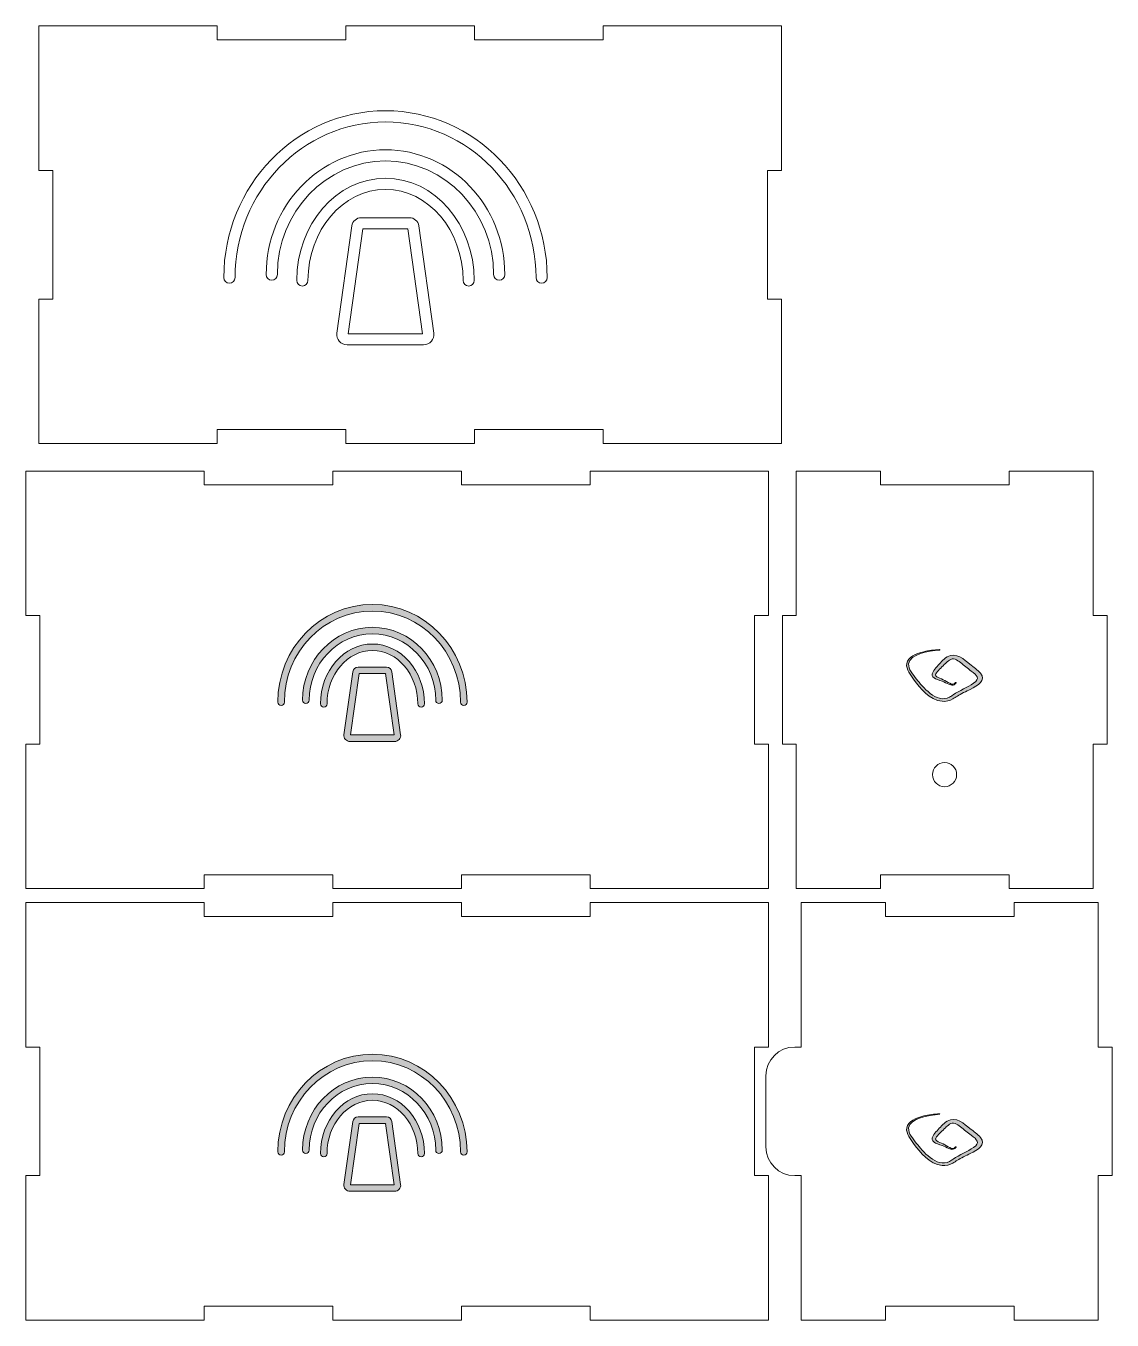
# Model space of a CAD drawing. Header units: millimetres. Extents: x 0 to 396, y 0 to 279.
# Drawn here: x 0 to 234.1, y 0 to 278.9 of the extents above; entities that cross this region are included whole.
import ezdxf

# ---------------------------------------------------------------- set-up
doc = ezdxf.new("R2010")
doc.units = ezdxf.units.MM
doc.header["$MEASUREMENT"] = 0
doc.layers.add('Layer 1', color=7, linetype='Continuous', lineweight=0)

# ---------------------------------------------------------------- blocks, each defined once
blk = doc.blocks.new('Block_2')
at = {"layer": 'Layer 1', "transparency": 33554687}
h = blk.add_hatch(color=7, dxfattribs=at)
h.dxf.hatch_style = 2
edge = h.paths.add_edge_path()
edge.add_spline(control_points=[(94.35, 132.48), (93.97, 132.48), (93.65, 132.8), (93.65, 133.19), (93.65, 144.02), (85.14, 152.83), (74.67, 152.83), (64.21, 152.83), (55.69, 144.02), (55.69, 133.19), (55.69, 132.8), (55.38, 132.48), (54.99, 132.48), (54.6, 132.48), (54.28, 132.8), (54.28, 133.19), (54.28, 144.79), (63.43, 154.24), (74.67, 154.24), (85.91, 154.24), (95.06, 144.79), (95.06, 133.19), (95.06, 132.8), (94.74, 132.48), (94.35, 132.48)], knot_values=[0, 0, 0, 0, 1, 1, 1, 2, 2, 2, 3, 3, 3, 4, 4, 4, 5, 5, 5, 6, 6, 6, 7, 7, 7, 8, 8, 8, 8], degree=3, periodic=0)
h = blk.add_hatch(color=7, dxfattribs=at)
h.dxf.hatch_style = 2
edge = h.paths.add_edge_path()
edge.add_spline(control_points=[(89.01, 132.88), (88.62, 132.88), (88.31, 133.2), (88.31, 133.59), (88.31, 141.48), (82.19, 147.91), (74.67, 147.91), (67.15, 147.91), (61.04, 141.48), (61.04, 133.59), (61.04, 133.2), (60.72, 132.88), (60.33, 132.88), (59.94, 132.88), (59.62, 133.2), (59.62, 133.59), (59.62, 142.26), (66.37, 149.32), (74.67, 149.32), (82.97, 149.32), (89.72, 142.26), (89.72, 133.59), (89.72, 133.2), (89.4, 132.88), (89.01, 132.88)], knot_values=[0, 0, 0, 0, 1, 1, 1, 2, 2, 2, 3, 3, 3, 4, 4, 4, 5, 5, 5, 6, 6, 6, 7, 7, 7, 8, 8, 8, 8], degree=3, periodic=0)
h = blk.add_hatch(color=7, dxfattribs=at)
h.dxf.hatch_style = 2
edge = h.paths.add_edge_path()
edge.add_spline(control_points=[(85.16, 132.14), (84.77, 132.14), (84.45, 132.45), (84.45, 132.84), (84.45, 139.17), (80.07, 144.31), (74.67, 144.31), (69.28, 144.31), (64.89, 139.17), (64.89, 132.84), (64.89, 132.45), (64.57, 132.14), (64.18, 132.14), (63.79, 132.14), (63.48, 132.45), (63.48, 132.84), (63.48, 139.94), (68.5, 145.72), (74.67, 145.72), (80.84, 145.72), (85.87, 139.94), (85.87, 132.84), (85.87, 132.45), (85.55, 132.14), (85.16, 132.14)], knot_values=[0, 0, 0, 0, 1, 1, 1, 2, 2, 2, 3, 3, 3, 4, 4, 4, 5, 5, 5, 6, 6, 6, 7, 7, 7, 8, 8, 8, 8], degree=3, periodic=0)
h = blk.add_hatch(color=7, dxfattribs=at)
h.dxf.hatch_style = 2
edge = h.paths.add_edge_path()
edge.add_spline(control_points=[(77.69, 139.34), (77.69, 139.34), (77.7, 139.34), (77.7, 139.34), (77.7, 139.34), (77.69, 139.34), (77.69, 139.34)], knot_values=[0, 0, 0, 0, 1, 1, 1, 2, 2, 2, 2], degree=3, periodic=0)
edge = h.paths.add_edge_path()
edge.add_spline(control_points=[(69.96, 126.12), (69.96, 126.12), (79.34, 126.12), (79.34, 126.12), (79.34, 126.12), (77.5, 139.34), (77.5, 139.34), (77.5, 139.34), (71.8, 139.34), (71.8, 139.34), (71.8, 139.34), (69.96, 126.12), (69.96, 126.12)], knot_values=[0, 0, 0, 0, 1, 1, 1, 2, 2, 2, 3, 3, 3, 4, 4, 4, 4], degree=3, periodic=0)
edge = h.paths.add_edge_path()
edge.add_spline(control_points=[(79.46, 124.71), (79.46, 124.71), (69.84, 124.71), (69.84, 124.71), (69.46, 124.71), (69.1, 124.87), (68.85, 125.16), (68.6, 125.44), (68.49, 125.81), (68.54, 126.18), (68.54, 126.18), (70.43, 139.74), (70.43, 139.74), (70.51, 140.31), (71.01, 140.75), (71.6, 140.75), (71.6, 140.75), (77.69, 140.75), (77.69, 140.75), (78.28, 140.75), (78.79, 140.31), (78.87, 139.74), (78.87, 139.74), (80.75, 126.18), (80.75, 126.18), (80.81, 125.81), (80.69, 125.44), (80.45, 125.16), (80.2, 124.87), (79.84, 124.71), (79.46, 124.71)], knot_values=[0, 0, 0, 0, 1, 1, 1, 2, 2, 2, 3, 3, 3, 4, 4, 4, 5, 5, 5, 6, 6, 6, 7, 7, 7, 8, 8, 8, 9, 9, 9, 10, 10, 10, 10], degree=3, periodic=0)
at = {"layer": 'Layer 1'}
for points, knots in [([(94.35, 132.48), (93.97, 132.48), (93.65, 132.8), (93.65, 133.19), (93.65, 144.02), (85.14, 152.83), (74.67, 152.83), (64.21, 152.83), (55.69, 144.02), (55.69, 133.19), (55.69, 132.8), (55.38, 132.48), (54.99, 132.48), (54.6, 132.48), (54.28, 132.8), (54.28, 133.19), (54.28, 144.79), (63.43, 154.24), (74.67, 154.24), (85.91, 154.24), (95.06, 144.79), (95.06, 133.19), (95.06, 132.8), (94.74, 132.48), (94.35, 132.48)], [0, 0, 0, 0, 1, 1, 1, 2, 2, 2, 3, 3, 3, 4, 4, 4, 5, 5, 5, 6, 6, 6, 7, 7, 7, 8, 8, 8, 8]), ([(89.01, 132.88), (88.62, 132.88), (88.31, 133.2), (88.31, 133.59), (88.31, 141.48), (82.19, 147.91), (74.67, 147.91), (67.15, 147.91), (61.04, 141.48), (61.04, 133.59), (61.04, 133.2), (60.72, 132.88), (60.33, 132.88), (59.94, 132.88), (59.62, 133.2), (59.62, 133.59), (59.62, 142.26), (66.37, 149.32), (74.67, 149.32), (82.97, 149.32), (89.72, 142.26), (89.72, 133.59), (89.72, 133.2), (89.4, 132.88), (89.01, 132.88)], [0, 0, 0, 0, 1, 1, 1, 2, 2, 2, 3, 3, 3, 4, 4, 4, 5, 5, 5, 6, 6, 6, 7, 7, 7, 8, 8, 8, 8]), ([(85.16, 132.14), (84.77, 132.14), (84.45, 132.45), (84.45, 132.84), (84.45, 139.17), (80.07, 144.31), (74.67, 144.31), (69.28, 144.31), (64.89, 139.17), (64.89, 132.84), (64.89, 132.45), (64.57, 132.14), (64.18, 132.14), (63.79, 132.14), (63.48, 132.45), (63.48, 132.84), (63.48, 139.94), (68.5, 145.72), (74.67, 145.72), (80.84, 145.72), (85.87, 139.94), (85.87, 132.84), (85.87, 132.45), (85.55, 132.14), (85.16, 132.14)], [0, 0, 0, 0, 1, 1, 1, 2, 2, 2, 3, 3, 3, 4, 4, 4, 5, 5, 5, 6, 6, 6, 7, 7, 7, 8, 8, 8, 8]), ([(79.46, 124.71), (79.46, 124.71), (69.84, 124.71), (69.84, 124.71), (69.46, 124.71), (69.1, 124.87), (68.85, 125.16), (68.6, 125.44), (68.49, 125.81), (68.54, 126.18), (68.54, 126.18), (70.43, 139.74), (70.43, 139.74), (70.51, 140.31), (71.01, 140.75), (71.6, 140.75), (71.6, 140.75), (77.69, 140.75), (77.69, 140.75), (78.28, 140.75), (78.79, 140.31), (78.87, 139.74), (78.87, 139.74), (80.75, 126.18), (80.75, 126.18), (80.81, 125.81), (80.69, 125.44), (80.45, 125.16), (80.2, 124.87), (79.84, 124.71), (79.46, 124.71)], [0, 0, 0, 0, 1, 1, 1, 2, 2, 2, 3, 3, 3, 4, 4, 4, 5, 5, 5, 6, 6, 6, 7, 7, 7, 8, 8, 8, 9, 9, 9, 10, 10, 10, 10]), ([(69.96, 126.12), (69.96, 126.12), (79.34, 126.12), (79.34, 126.12), (79.34, 126.12), (77.5, 139.34), (77.5, 139.34), (77.5, 139.34), (71.8, 139.34), (71.8, 139.34), (71.8, 139.34), (69.96, 126.12), (69.96, 126.12)], [0, 0, 0, 0, 1, 1, 1, 2, 2, 2, 3, 3, 3, 4, 4, 4, 4]), ([(77.69, 139.34), (77.69, 139.34), (77.7, 139.34), (77.7, 139.34), (77.7, 139.34), (77.69, 139.34), (77.69, 139.34)], [0, 0, 0, 0, 1, 1, 1, 2, 2, 2, 2])]:
    blk.add_open_spline(points, degree=3, knots=knots, dxfattribs=at)
blk = doc.blocks.new('Block_3')
at = {"layer": 'Layer 1', "transparency": 33554687}
h = blk.add_hatch(color=7, dxfattribs=at)
h.dxf.hatch_style = 2
edge = h.paths.add_edge_path()
edge.add_spline(control_points=[(94.35, 35.54), (93.97, 35.54), (93.65, 35.86), (93.65, 36.25), (93.65, 47.08), (85.14, 55.89), (74.67, 55.89), (64.21, 55.89), (55.69, 47.08), (55.69, 36.25), (55.69, 35.86), (55.38, 35.54), (54.99, 35.54), (54.6, 35.54), (54.28, 35.86), (54.28, 36.25), (54.28, 47.86), (63.43, 57.3), (74.67, 57.3), (85.91, 57.3), (95.06, 47.86), (95.06, 36.25), (95.06, 35.86), (94.74, 35.54), (94.35, 35.54)], knot_values=[0, 0, 0, 0, 1, 1, 1, 2, 2, 2, 3, 3, 3, 4, 4, 4, 5, 5, 5, 6, 6, 6, 7, 7, 7, 8, 8, 8, 8], degree=3, periodic=0)
h = blk.add_hatch(color=7, dxfattribs=at)
h.dxf.hatch_style = 2
edge = h.paths.add_edge_path()
edge.add_spline(control_points=[(89.01, 35.94), (88.62, 35.94), (88.31, 36.26), (88.31, 36.65), (88.31, 44.55), (82.19, 50.97), (74.67, 50.97), (67.15, 50.97), (61.04, 44.55), (61.04, 36.65), (61.04, 36.26), (60.72, 35.94), (60.33, 35.94), (59.94, 35.94), (59.62, 36.26), (59.62, 36.65), (59.62, 45.33), (66.37, 52.38), (74.67, 52.38), (82.97, 52.38), (89.72, 45.33), (89.72, 36.65), (89.72, 36.26), (89.4, 35.94), (89.01, 35.94)], knot_values=[0, 0, 0, 0, 1, 1, 1, 2, 2, 2, 3, 3, 3, 4, 4, 4, 5, 5, 5, 6, 6, 6, 7, 7, 7, 8, 8, 8, 8], degree=3, periodic=0)
h = blk.add_hatch(color=7, dxfattribs=at)
h.dxf.hatch_style = 2
edge = h.paths.add_edge_path()
edge.add_spline(control_points=[(85.16, 35.2), (84.77, 35.2), (84.45, 35.52), (84.45, 35.91), (84.45, 42.23), (80.07, 47.38), (74.67, 47.38), (69.28, 47.38), (64.89, 42.23), (64.89, 35.91), (64.89, 35.52), (64.57, 35.2), (64.18, 35.2), (63.79, 35.2), (63.48, 35.52), (63.48, 35.91), (63.48, 43.01), (68.5, 48.79), (74.67, 48.79), (80.84, 48.79), (85.87, 43.01), (85.87, 35.91), (85.87, 35.52), (85.55, 35.2), (85.16, 35.2)], knot_values=[0, 0, 0, 0, 1, 1, 1, 2, 2, 2, 3, 3, 3, 4, 4, 4, 5, 5, 5, 6, 6, 6, 7, 7, 7, 8, 8, 8, 8], degree=3, periodic=0)
h = blk.add_hatch(color=7, dxfattribs=at)
h.dxf.hatch_style = 2
edge = h.paths.add_edge_path()
edge.add_spline(control_points=[(77.69, 42.4), (77.69, 42.4), (77.7, 42.4), (77.7, 42.4), (77.7, 42.4), (77.69, 42.4), (77.69, 42.4)], knot_values=[0, 0, 0, 0, 1, 1, 1, 2, 2, 2, 2], degree=3, periodic=0)
edge = h.paths.add_edge_path()
edge.add_spline(control_points=[(69.96, 29.18), (69.96, 29.18), (79.34, 29.18), (79.34, 29.18), (79.34, 29.18), (77.5, 42.4), (77.5, 42.4), (77.5, 42.4), (71.8, 42.4), (71.8, 42.4), (71.8, 42.4), (69.96, 29.18), (69.96, 29.18)], knot_values=[0, 0, 0, 0, 1, 1, 1, 2, 2, 2, 3, 3, 3, 4, 4, 4, 4], degree=3, periodic=0)
edge = h.paths.add_edge_path()
edge.add_spline(control_points=[(79.46, 27.77), (79.46, 27.77), (69.84, 27.77), (69.84, 27.77), (69.46, 27.77), (69.1, 27.94), (68.85, 28.22), (68.6, 28.5), (68.49, 28.88), (68.54, 29.25), (68.54, 29.25), (70.43, 42.8), (70.43, 42.8), (70.51, 43.38), (71.01, 43.81), (71.6, 43.81), (71.6, 43.81), (77.69, 43.81), (77.69, 43.81), (78.28, 43.81), (78.79, 43.38), (78.87, 42.8), (78.87, 42.8), (80.75, 29.25), (80.75, 29.25), (80.81, 28.88), (80.69, 28.5), (80.45, 28.22), (80.2, 27.94), (79.84, 27.77), (79.46, 27.77)], knot_values=[0, 0, 0, 0, 1, 1, 1, 2, 2, 2, 3, 3, 3, 4, 4, 4, 5, 5, 5, 6, 6, 6, 7, 7, 7, 8, 8, 8, 9, 9, 9, 10, 10, 10, 10], degree=3, periodic=0)
at = {"layer": 'Layer 1'}
for points, knots in [([(94.35, 35.54), (93.97, 35.54), (93.65, 35.86), (93.65, 36.25), (93.65, 47.08), (85.14, 55.89), (74.67, 55.89), (64.21, 55.89), (55.69, 47.08), (55.69, 36.25), (55.69, 35.86), (55.38, 35.54), (54.99, 35.54), (54.6, 35.54), (54.28, 35.86), (54.28, 36.25), (54.28, 47.86), (63.43, 57.3), (74.67, 57.3), (85.91, 57.3), (95.06, 47.86), (95.06, 36.25), (95.06, 35.86), (94.74, 35.54), (94.35, 35.54)], [0, 0, 0, 0, 1, 1, 1, 2, 2, 2, 3, 3, 3, 4, 4, 4, 5, 5, 5, 6, 6, 6, 7, 7, 7, 8, 8, 8, 8]), ([(89.01, 35.94), (88.62, 35.94), (88.31, 36.26), (88.31, 36.65), (88.31, 44.55), (82.19, 50.97), (74.67, 50.97), (67.15, 50.97), (61.04, 44.55), (61.04, 36.65), (61.04, 36.26), (60.72, 35.94), (60.33, 35.94), (59.94, 35.94), (59.62, 36.26), (59.62, 36.65), (59.62, 45.33), (66.37, 52.38), (74.67, 52.38), (82.97, 52.38), (89.72, 45.33), (89.72, 36.65), (89.72, 36.26), (89.4, 35.94), (89.01, 35.94)], [0, 0, 0, 0, 1, 1, 1, 2, 2, 2, 3, 3, 3, 4, 4, 4, 5, 5, 5, 6, 6, 6, 7, 7, 7, 8, 8, 8, 8]), ([(85.16, 35.2), (84.77, 35.2), (84.45, 35.52), (84.45, 35.91), (84.45, 42.23), (80.07, 47.38), (74.67, 47.38), (69.28, 47.38), (64.89, 42.23), (64.89, 35.91), (64.89, 35.52), (64.57, 35.2), (64.18, 35.2), (63.79, 35.2), (63.48, 35.52), (63.48, 35.91), (63.48, 43.01), (68.5, 48.79), (74.67, 48.79), (80.84, 48.79), (85.87, 43.01), (85.87, 35.91), (85.87, 35.52), (85.55, 35.2), (85.16, 35.2)], [0, 0, 0, 0, 1, 1, 1, 2, 2, 2, 3, 3, 3, 4, 4, 4, 5, 5, 5, 6, 6, 6, 7, 7, 7, 8, 8, 8, 8]), ([(79.46, 27.77), (79.46, 27.77), (69.84, 27.77), (69.84, 27.77), (69.46, 27.77), (69.1, 27.94), (68.85, 28.22), (68.6, 28.5), (68.49, 28.88), (68.54, 29.25), (68.54, 29.25), (70.43, 42.8), (70.43, 42.8), (70.51, 43.38), (71.01, 43.81), (71.6, 43.81), (71.6, 43.81), (77.69, 43.81), (77.69, 43.81), (78.28, 43.81), (78.79, 43.38), (78.87, 42.8), (78.87, 42.8), (80.75, 29.25), (80.75, 29.25), (80.81, 28.88), (80.69, 28.5), (80.45, 28.22), (80.2, 27.94), (79.84, 27.77), (79.46, 27.77)], [0, 0, 0, 0, 1, 1, 1, 2, 2, 2, 3, 3, 3, 4, 4, 4, 5, 5, 5, 6, 6, 6, 7, 7, 7, 8, 8, 8, 9, 9, 9, 10, 10, 10, 10]), ([(69.96, 29.18), (69.96, 29.18), (79.34, 29.18), (79.34, 29.18), (79.34, 29.18), (77.5, 42.4), (77.5, 42.4), (77.5, 42.4), (71.8, 42.4), (71.8, 42.4), (71.8, 42.4), (69.96, 29.18), (69.96, 29.18)], [0, 0, 0, 0, 1, 1, 1, 2, 2, 2, 3, 3, 3, 4, 4, 4, 4]), ([(77.69, 42.4), (77.69, 42.4), (77.7, 42.4), (77.7, 42.4), (77.7, 42.4), (77.69, 42.4), (77.69, 42.4)], [0, 0, 0, 0, 1, 1, 1, 2, 2, 2, 2])]:
    blk.add_open_spline(points, degree=3, knots=knots, dxfattribs=at)
blk = doc.blocks.new('Block_4')
at = {"layer": 'Layer 1', "color": 1, "lineweight": 9}
for points, knots in [([(111.13, 223.47), (110.46, 223.47), (109.92, 224.01), (109.92, 224.68), (109.92, 243.18), (95.37, 258.24), (77.49, 258.24), (59.61, 258.24), (45.07, 243.18), (45.07, 224.68), (45.07, 224.01), (44.53, 223.47), (43.86, 223.47), (43.19, 223.47), (42.65, 224.01), (42.65, 224.68), (42.65, 244.51), (58.28, 260.65), (77.49, 260.65), (96.7, 260.65), (112.33, 244.51), (112.33, 224.68), (112.33, 224.01), (111.79, 223.47), (111.13, 223.47)], [0, 0, 0, 0, 1, 1, 1, 2, 2, 2, 3, 3, 3, 4, 4, 4, 5, 5, 5, 6, 6, 6, 7, 7, 7, 8, 8, 8, 8]), ([(102, 224.15), (101.33, 224.15), (100.79, 224.69), (100.79, 225.36), (100.79, 238.85), (90.34, 249.83), (77.49, 249.83), (64.65, 249.83), (54.19, 238.85), (54.19, 225.36), (54.19, 224.69), (53.65, 224.15), (52.99, 224.15), (52.32, 224.15), (51.78, 224.69), (51.78, 225.36), (51.78, 240.18), (63.32, 252.24), (77.49, 252.24), (91.67, 252.24), (103.2, 240.18), (103.2, 225.36), (103.2, 224.69), (102.66, 224.15), (102, 224.15)], [0, 0, 0, 0, 1, 1, 1, 2, 2, 2, 3, 3, 3, 4, 4, 4, 5, 5, 5, 6, 6, 6, 7, 7, 7, 8, 8, 8, 8]), ([(95.42, 222.88), (94.75, 222.88), (94.21, 223.42), (94.21, 224.09), (94.21, 234.9), (86.71, 243.69), (77.49, 243.69), (68.28, 243.69), (60.78, 234.9), (60.78, 224.09), (60.78, 223.42), (60.24, 222.88), (59.57, 222.88), (58.91, 222.88), (58.37, 223.42), (58.37, 224.09), (58.37, 236.23), (66.95, 246.1), (77.49, 246.1), (88.04, 246.1), (96.62, 236.23), (96.62, 224.09), (96.62, 223.42), (96.08, 222.88), (95.42, 222.88)], [0, 0, 0, 0, 1, 1, 1, 2, 2, 2, 3, 3, 3, 4, 4, 4, 5, 5, 5, 6, 6, 6, 7, 7, 7, 8, 8, 8, 8]), ([(85.67, 210.19), (85.67, 210.19), (69.23, 210.19), (69.23, 210.19), (68.58, 210.19), (67.97, 210.47), (67.54, 210.96), (67.12, 211.44), (66.93, 212.08), (67.02, 212.71), (67.02, 212.71), (70.24, 235.87), (70.24, 235.87), (70.38, 236.86), (71.24, 237.6), (72.25, 237.6), (72.25, 237.6), (82.66, 237.6), (82.66, 237.6), (83.66, 237.6), (84.53, 236.86), (84.66, 235.87), (84.66, 235.87), (87.89, 212.71), (87.89, 212.71), (87.98, 212.08), (87.79, 211.44), (87.37, 210.96), (86.94, 210.47), (86.32, 210.19), (85.67, 210.19)], [0, 0, 0, 0, 1, 1, 1, 2, 2, 2, 3, 3, 3, 4, 4, 4, 5, 5, 5, 6, 6, 6, 7, 7, 7, 8, 8, 8, 9, 9, 9, 10, 10, 10, 10]), ([(69.44, 212.6), (69.44, 212.6), (85.47, 212.6), (85.47, 212.6), (85.47, 212.6), (82.32, 235.19), (82.32, 235.19), (82.32, 235.19), (72.58, 235.19), (72.58, 235.19), (72.58, 235.19), (69.44, 212.6), (69.44, 212.6)], [0, 0, 0, 0, 1, 1, 1, 2, 2, 2, 3, 3, 3, 4, 4, 4, 4]), ([(82.66, 235.19), (82.66, 235.19), (82.67, 235.19), (82.67, 235.19), (82.67, 235.19), (82.66, 235.19), (82.66, 235.19)], [0, 0, 0, 0, 1, 1, 1, 2, 2, 2, 2])]:
    blk.add_open_spline(points, degree=3, knots=knots, dxfattribs=at)

msp = doc.modelspace()

# ---------------------------------------------------------------- hatches: boundary and pattern name
at = {"layer": 'Layer 1', "transparency": 33554687}
h = msp.add_hatch(color=7, dxfattribs=at)
h.dxf.hatch_style = 2
edge = h.paths.add_edge_path()
edge.add_spline(control_points=[(196.91, 144.43), (194.46, 144.23), (190.53, 143.57), (190.22, 141.48), (190.08, 140.25), (191.17, 139.17), (191.93, 138.12), (193.13, 136.64), (196.17, 132.76), (199.04, 134.27), (199.31, 134.41), (199.56, 134.59), (199.8, 134.76), (201.13, 135.69), (202.9, 136.39), (204.21, 137.27), (205.69, 138.25), (204.93, 139.02), (203.72, 139.89), (202.92, 140.48), (202.16, 141.12), (201.38, 141.72), (201, 142), (200.59, 142.29), (200.21, 142.43), (199.37, 142.79), (198.61, 141.93), (198.13, 141.51), (197.48, 140.87), (196.72, 140.21), (196.21, 139.52), (196, 139.2), (195.92, 138.95), (196.29, 138.68), (196.66, 138.41), (197.24, 138.25), (197.68, 138.02), (198.17, 137.78), (198.62, 137.5), (199.06, 137.25), (199.62, 136.93), (199.93, 136.98), (200.34, 137.39), (200.36, 137.41), (200.4, 137.41), (200.43, 137.4), (200.45, 137.39), (200.46, 137.36), (200.44, 137.35), (200.29, 137.15), (200.12, 136.95), (199.79, 136.88), (199.46, 136.81), (199.15, 136.94), (198.87, 137.05), (198.36, 137.27), (197.91, 137.51), (197.41, 137.7), (196.1, 138.16), (194.77, 138.5), (195.47, 139.75), (195.95, 140.56), (196.66, 141.21), (197.31, 141.93), (197.66, 142.3), (198.02, 142.66), (198.52, 142.96), (200.44, 144.11), (202.24, 142.27), (203.42, 141.38), (204.2, 140.72), (205.12, 140.16), (205.73, 139.41), (206.96, 137.85), (205.16, 136.76), (203.49, 135.95), (202.66, 135.55), (201.46, 134.97), (200.71, 134.51), (200.38, 134.31), (200.06, 134.07), (199.72, 133.88), (199.08, 133.52), (198.24, 133.29), (197.41, 133.37), (194.69, 133.63), (192.63, 136.35), (191.42, 137.93), (190.66, 139.05), (189.6, 140.2), (189.81, 141.51), (190.02, 142.86), (191.8, 143.68), (193.47, 144.06), (194.58, 144.31), (195.74, 144.46), (196.9, 144.51), (196.98, 144.51), (196.98, 144.43), (196.91, 144.43)], knot_values=[0, 0, 0, 0, 1, 1, 1, 2, 2, 2, 3, 3, 3, 4, 4, 4, 5, 5, 5, 6, 6, 6, 7, 7, 7, 8, 8, 8, 9, 9, 9, 10, 10, 10, 11, 11, 11, 12, 12, 12, 13, 13, 13, 14, 14, 14, 15, 15, 15, 16, 16, 16, 17, 17, 17, 18, 18, 18, 19, 19, 19, 20, 20, 20, 21, 21, 21, 22, 22, 22, 23, 23, 23, 24, 24, 24, 25, 25, 25, 26, 26, 26, 27, 27, 27, 28, 28, 28, 29, 29, 29, 30, 30, 30, 31, 31, 31, 32, 32, 32, 33, 33, 33, 33], degree=3, periodic=0)
edge.add_line((196.91, 144.43), (196.91, 144.43))
h = msp.add_hatch(color=7, dxfattribs=at)
h.dxf.hatch_style = 2
edge = h.paths.add_edge_path()
edge.add_spline(control_points=[(196.91, 44.37), (194.46, 44.18), (190.53, 43.51), (190.22, 41.42), (190.08, 40.19), (191.17, 39.11), (191.93, 38.06), (193.13, 36.58), (196.17, 32.7), (199.04, 34.21), (199.31, 34.35), (199.56, 34.54), (199.8, 34.7), (201.13, 35.63), (202.9, 36.33), (204.21, 37.21), (205.69, 38.19), (204.93, 38.96), (203.72, 39.83), (202.92, 40.42), (202.16, 41.06), (201.38, 41.66), (201, 41.94), (200.59, 42.23), (200.21, 42.38), (199.37, 42.74), (198.61, 41.87), (198.13, 41.46), (197.48, 40.81), (196.72, 40.15), (196.21, 39.47), (196, 39.14), (195.92, 38.89), (196.29, 38.62), (196.66, 38.35), (197.24, 38.19), (197.68, 37.96), (198.17, 37.73), (198.62, 37.44), (199.06, 37.19), (199.62, 36.87), (199.93, 36.92), (200.34, 37.33), (200.36, 37.35), (200.4, 37.35), (200.43, 37.34), (200.45, 37.33), (200.46, 37.31), (200.44, 37.29), (200.29, 37.1), (200.12, 36.89), (199.79, 36.82), (199.46, 36.75), (199.15, 36.88), (198.87, 36.99), (198.36, 37.22), (197.91, 37.46), (197.41, 37.64), (196.1, 38.1), (194.77, 38.44), (195.47, 39.69), (195.95, 40.51), (196.66, 41.15), (197.31, 41.87), (197.66, 42.24), (198.02, 42.6), (198.52, 42.9), (200.44, 44.05), (202.24, 42.21), (203.42, 41.32), (204.2, 40.66), (205.12, 40.11), (205.73, 39.35), (206.96, 37.79), (205.16, 36.7), (203.49, 35.89), (202.66, 35.49), (201.46, 34.91), (200.71, 34.45), (200.38, 34.26), (200.06, 34.01), (199.72, 33.82), (199.08, 33.46), (198.24, 33.23), (197.41, 33.31), (194.69, 33.57), (192.63, 36.29), (191.42, 37.87), (190.66, 38.99), (189.6, 40.14), (189.81, 41.45), (190.02, 42.8), (191.8, 43.62), (193.47, 44), (194.58, 44.26), (195.74, 44.4), (196.9, 44.45), (196.98, 44.45), (196.98, 44.37), (196.91, 44.37)], knot_values=[0, 0, 0, 0, 1, 1, 1, 2, 2, 2, 3, 3, 3, 4, 4, 4, 5, 5, 5, 6, 6, 6, 7, 7, 7, 8, 8, 8, 9, 9, 9, 10, 10, 10, 11, 11, 11, 12, 12, 12, 13, 13, 13, 14, 14, 14, 15, 15, 15, 16, 16, 16, 17, 17, 17, 18, 18, 18, 19, 19, 19, 20, 20, 20, 21, 21, 21, 22, 22, 22, 23, 23, 23, 24, 24, 24, 25, 25, 25, 26, 26, 26, 27, 27, 27, 28, 28, 28, 29, 29, 29, 30, 30, 30, 31, 31, 31, 32, 32, 32, 33, 33, 33, 33], degree=3, periodic=0)
edge.add_line((196.91, 44.37), (196.91, 44.37))

# ---------------------------------------------------------------- linework, layer by layer
at = {"layer": 'Layer 1', "color": 1, "lineweight": 9}
msp.add_circle((197.96, 117.57), 2.6, dxfattribs=at)
for points, knots in [([(2.82, 278.95), (2.82, 278.95), (2.82, 247.81), (2.82, 247.81), (2.82, 247.81), (5.82, 247.81), (5.82, 247.81), (5.82, 247.81), (5.82, 220.08), (5.82, 220.08), (5.82, 220.08), (2.82, 220.08), (2.82, 220.08), (2.82, 220.08), (2.82, 192.36), (2.82, 192.36), (2.82, 192.36), (2.82, 188.95), (2.82, 188.95), (2.82, 188.95), (41.24, 188.95), (41.24, 188.95), (41.24, 188.95), (41.24, 191.95), (41.24, 191.95), (41.24, 191.95), (68.96, 191.95), (68.96, 191.95), (68.96, 191.95), (68.96, 188.95), (68.96, 188.95), (68.96, 188.95), (96.68, 188.95), (96.68, 188.95), (96.68, 188.95), (96.68, 191.95), (96.68, 191.95), (96.68, 191.95), (124.41, 191.95), (124.41, 191.95), (124.41, 191.95), (124.41, 188.95), (124.41, 188.95), (124.41, 188.95), (152.13, 188.95), (152.13, 188.95), (152.13, 188.95), (162.82, 188.95), (162.82, 188.95), (162.82, 188.95), (162.82, 220.08), (162.82, 220.08), (162.82, 220.08), (159.82, 220.08), (159.82, 220.08), (159.82, 220.08), (159.82, 247.81), (159.82, 247.81), (159.82, 247.81), (162.82, 247.81), (162.82, 247.81), (162.82, 247.81), (162.82, 275.53), (162.82, 275.53), (162.82, 275.53), (162.82, 278.95), (162.82, 278.95), (162.82, 278.95), (124.41, 278.95), (124.41, 278.95), (124.41, 278.95), (124.41, 275.95), (124.41, 275.95), (124.41, 275.95), (96.68, 275.95), (96.68, 275.95), (96.68, 275.95), (96.68, 278.95), (96.68, 278.95), (96.68, 278.95), (68.96, 278.95), (68.96, 278.95), (68.96, 278.95), (68.96, 275.95), (68.96, 275.95), (68.96, 275.95), (41.24, 275.95), (41.24, 275.95), (41.24, 275.95), (41.24, 278.95), (41.24, 278.95), (41.24, 278.95), (13.51, 278.95), (13.51, 278.95), (13.51, 278.95), (2.82, 278.95), (2.82, 278.95)], [0, 0, 0, 0, 1, 1, 1, 2, 2, 2, 3, 3, 3, 4, 4, 4, 5, 5, 5, 6, 6, 6, 7, 7, 7, 8, 8, 8, 9, 9, 9, 10, 10, 10, 11, 11, 11, 12, 12, 12, 13, 13, 13, 14, 14, 14, 15, 15, 15, 16, 16, 16, 17, 17, 17, 18, 18, 18, 19, 19, 19, 20, 20, 20, 21, 21, 21, 22, 22, 22, 23, 23, 23, 24, 24, 24, 25, 25, 25, 26, 26, 26, 27, 27, 27, 28, 28, 28, 29, 29, 29, 30, 30, 30, 31, 31, 31, 32, 32, 32, 32]), ([(0, 183), (0, 183), (0, 151.86), (0, 151.86), (0, 151.86), (3, 151.86), (3, 151.86), (3, 151.86), (3, 124.14), (3, 124.14), (3, 124.14), (0, 124.14), (0, 124.14), (0, 124.14), (0, 96.41), (0, 96.41), (0, 96.41), (0, 93), (0, 93), (0, 93), (38.41, 93), (38.41, 93), (38.41, 93), (38.41, 96), (38.41, 96), (38.41, 96), (66.14, 96), (66.14, 96), (66.14, 96), (66.14, 93), (66.14, 93), (66.14, 93), (93.86, 93), (93.86, 93), (93.86, 93), (93.86, 96), (93.86, 96), (93.86, 96), (121.59, 96), (121.59, 96), (121.59, 96), (121.59, 93), (121.59, 93), (121.59, 93), (149.31, 93), (149.31, 93), (149.31, 93), (160, 93), (160, 93), (160, 93), (160, 124.14), (160, 124.14), (160, 124.14), (157, 124.14), (157, 124.14), (157, 124.14), (157, 151.86), (157, 151.86), (157, 151.86), (160, 151.86), (160, 151.86), (160, 151.86), (160, 179.59), (160, 179.59), (160, 179.59), (160, 183), (160, 183), (160, 183), (121.59, 183), (121.59, 183), (121.59, 183), (121.59, 180), (121.59, 180), (121.59, 180), (93.86, 180), (93.86, 180), (93.86, 180), (93.86, 183), (93.86, 183), (93.86, 183), (66.14, 183), (66.14, 183), (66.14, 183), (66.14, 180), (66.14, 180), (66.14, 180), (38.41, 180), (38.41, 180), (38.41, 180), (38.41, 183), (38.41, 183), (38.41, 183), (10.69, 183), (10.69, 183), (10.69, 183), (0, 183), (0, 183)], [0, 0, 0, 0, 1, 1, 1, 2, 2, 2, 3, 3, 3, 4, 4, 4, 5, 5, 5, 6, 6, 6, 7, 7, 7, 8, 8, 8, 9, 9, 9, 10, 10, 10, 11, 11, 11, 12, 12, 12, 13, 13, 13, 14, 14, 14, 15, 15, 15, 16, 16, 16, 17, 17, 17, 18, 18, 18, 19, 19, 19, 20, 20, 20, 21, 21, 21, 22, 22, 22, 23, 23, 23, 24, 24, 24, 25, 25, 25, 26, 26, 26, 27, 27, 27, 28, 28, 28, 29, 29, 29, 30, 30, 30, 31, 31, 31, 32, 32, 32, 32]), ([(166, 183), (166, 183), (166, 151.86), (166, 151.86), (166, 151.86), (163, 151.86), (163, 151.86), (163, 151.86), (163, 124.14), (163, 124.14), (163, 124.14), (166, 124.14), (166, 124.14), (166, 124.14), (166, 96.41), (166, 96.41), (166, 96.41), (166, 93), (166, 93), (166, 93), (184.14, 93), (184.14, 93), (184.14, 93), (184.14, 96), (184.14, 96), (184.14, 96), (211.86, 96), (211.86, 96), (211.86, 96), (211.86, 93), (211.86, 93), (211.86, 93), (230, 93), (230, 93), (230, 93), (230, 124.14), (230, 124.14), (230, 124.14), (233, 124.14), (233, 124.14), (233, 124.14), (233, 151.86), (233, 151.86), (233, 151.86), (230, 151.86), (230, 151.86), (230, 151.86), (230, 179.59), (230, 179.59), (230, 179.59), (230, 183), (230, 183), (230, 183), (211.86, 183), (211.86, 183), (211.86, 183), (211.86, 180), (211.86, 180), (211.86, 180), (184.14, 180), (184.14, 180), (184.14, 180), (184.14, 183), (184.14, 183), (184.14, 183), (166, 183), (166, 183)], [0, 0, 0, 0, 1, 1, 1, 2, 2, 2, 3, 3, 3, 4, 4, 4, 5, 5, 5, 6, 6, 6, 7, 7, 7, 8, 8, 8, 9, 9, 9, 10, 10, 10, 11, 11, 11, 12, 12, 12, 13, 13, 13, 14, 14, 14, 15, 15, 15, 16, 16, 16, 17, 17, 17, 18, 18, 18, 19, 19, 19, 20, 20, 20, 21, 21, 21, 22, 22, 22, 22]), ([(0, 90), (0, 90), (0, 58.86), (0, 58.86), (0, 58.86), (3, 58.86), (3, 58.86), (3, 58.86), (3, 31.14), (3, 31.14), (3, 31.14), (0, 31.14), (0, 31.14), (0, 31.14), (0, 3.41), (0, 3.41), (0, 3.41), (0, 0), (0, 0), (0, 0), (38.41, 0), (38.41, 0), (38.41, 0), (38.41, 3), (38.41, 3), (38.41, 3), (66.14, 3), (66.14, 3), (66.14, 3), (66.14, 0), (66.14, 0), (66.14, 0), (93.86, 0), (93.86, 0), (93.86, 0), (93.86, 3), (93.86, 3), (93.86, 3), (121.59, 3), (121.59, 3), (121.59, 3), (121.59, 0), (121.59, 0), (121.59, 0), (149.31, 0), (149.31, 0), (149.31, 0), (160, 0), (160, 0), (160, 0), (160, 31.14), (160, 31.14), (160, 31.14), (157, 31.14), (157, 31.14), (157, 31.14), (157, 58.86), (157, 58.86), (157, 58.86), (160, 58.86), (160, 58.86), (160, 58.86), (160, 86.59), (160, 86.59), (160, 86.59), (160, 90), (160, 90), (160, 90), (121.59, 90), (121.59, 90), (121.59, 90), (121.59, 87), (121.59, 87), (121.59, 87), (93.86, 87), (93.86, 87), (93.86, 87), (93.86, 90), (93.86, 90), (93.86, 90), (66.14, 90), (66.14, 90), (66.14, 90), (66.14, 87), (66.14, 87), (66.14, 87), (38.41, 87), (38.41, 87), (38.41, 87), (38.41, 90), (38.41, 90), (38.41, 90), (10.69, 90), (10.69, 90), (10.69, 90), (0, 90), (0, 90)], [0, 0, 0, 0, 1, 1, 1, 2, 2, 2, 3, 3, 3, 4, 4, 4, 5, 5, 5, 6, 6, 6, 7, 7, 7, 8, 8, 8, 9, 9, 9, 10, 10, 10, 11, 11, 11, 12, 12, 12, 13, 13, 13, 14, 14, 14, 15, 15, 15, 16, 16, 16, 17, 17, 17, 18, 18, 18, 19, 19, 19, 20, 20, 20, 21, 21, 21, 22, 22, 22, 23, 23, 23, 24, 24, 24, 25, 25, 25, 26, 26, 26, 27, 27, 27, 28, 28, 28, 29, 29, 29, 30, 30, 30, 31, 31, 31, 32, 32, 32, 32]), ([(167.06, 90), (167.06, 90), (167.06, 58.86), (167.06, 58.86), (167.06, 58.86), (165.66, 58.86), (165.66, 58.86), (162.24, 58.86), (159.47, 56.09), (159.47, 52.68), (159.47, 52.68), (159.47, 37.32), (159.47, 37.32), (159.47, 33.91), (162.24, 31.14), (165.66, 31.14), (165.66, 31.14), (167.06, 31.14), (167.06, 31.14), (167.06, 31.14), (167.06, 3.41), (167.06, 3.41), (167.06, 3.41), (167.06, 0), (167.06, 0), (167.06, 0), (185.2, 0), (185.2, 0), (185.2, 0), (185.2, 3), (185.2, 3), (185.2, 3), (212.92, 3), (212.92, 3), (212.92, 3), (212.92, 0), (212.92, 0), (212.92, 0), (231.06, 0), (231.06, 0), (231.06, 0), (231.06, 31.14), (231.06, 31.14), (231.06, 31.14), (234.06, 31.14), (234.06, 31.14), (234.06, 31.14), (234.06, 58.86), (234.06, 58.86), (234.06, 58.86), (231.06, 58.86), (231.06, 58.86), (231.06, 58.86), (231.06, 86.59), (231.06, 86.59), (231.06, 86.59), (231.06, 90), (231.06, 90), (231.06, 90), (212.92, 90), (212.92, 90), (212.92, 90), (212.92, 87), (212.92, 87), (212.92, 87), (185.2, 87), (185.2, 87), (185.2, 87), (185.2, 90), (185.2, 90), (185.2, 90), (167.06, 90), (167.06, 90)], [0, 0, 0, 0, 1, 1, 1, 2, 2, 2, 3, 3, 3, 4, 4, 4, 5, 5, 5, 6, 6, 6, 7, 7, 7, 8, 8, 8, 9, 9, 9, 10, 10, 10, 11, 11, 11, 12, 12, 12, 13, 13, 13, 14, 14, 14, 15, 15, 15, 16, 16, 16, 17, 17, 17, 18, 18, 18, 19, 19, 19, 20, 20, 20, 21, 21, 21, 22, 22, 22, 23, 23, 23, 24, 24, 24, 24])]:
    msp.add_open_spline(points, degree=3, knots=knots, dxfattribs=at)
at = {"layer": 'Layer 1'}
for points in [[(196.91, 144.43), (194.46, 144.23), (190.53, 143.57), (190.22, 141.48), (190.08, 140.25), (191.17, 139.17), (191.93, 138.12), (193.13, 136.64), (196.17, 132.76), (199.04, 134.27), (199.31, 134.41), (199.56, 134.59), (199.8, 134.76), (201.13, 135.69), (202.9, 136.39), (204.21, 137.27), (205.69, 138.25), (204.93, 139.02), (203.72, 139.89), (202.92, 140.48), (202.16, 141.12), (201.38, 141.72), (201, 142), (200.59, 142.29), (200.21, 142.43), (199.37, 142.79), (198.61, 141.93), (198.13, 141.51), (197.48, 140.87), (196.72, 140.21), (196.21, 139.52), (196, 139.2), (195.92, 138.95), (196.29, 138.68), (196.66, 138.41), (197.24, 138.25), (197.68, 138.02), (198.17, 137.78), (198.62, 137.5), (199.06, 137.25), (199.62, 136.93), (199.93, 136.98), (200.34, 137.39), (200.36, 137.41), (200.4, 137.41), (200.43, 137.4), (200.45, 137.39), (200.46, 137.36), (200.44, 137.35), (200.29, 137.15), (200.12, 136.95), (199.79, 136.88), (199.46, 136.81), (199.15, 136.94), (198.87, 137.05), (198.36, 137.27), (197.91, 137.51), (197.41, 137.7), (196.1, 138.16), (194.77, 138.5), (195.47, 139.75), (195.95, 140.56), (196.66, 141.21), (197.31, 141.93), (197.66, 142.3), (198.02, 142.66), (198.52, 142.96), (200.44, 144.11), (202.24, 142.27), (203.42, 141.38), (204.2, 140.72), (205.12, 140.16), (205.73, 139.41), (206.96, 137.85), (205.16, 136.76), (203.49, 135.95), (202.66, 135.55), (201.46, 134.97), (200.71, 134.51), (200.38, 134.31), (200.06, 134.07), (199.72, 133.88), (199.08, 133.52), (198.24, 133.29), (197.41, 133.37), (194.69, 133.63), (192.63, 136.35), (191.42, 137.93), (190.66, 139.05), (189.6, 140.2), (189.81, 141.51), (190.02, 142.86), (191.8, 143.68), (193.47, 144.06), (194.58, 144.31), (195.74, 144.46), (196.9, 144.51), (196.98, 144.51), (196.98, 144.43), (196.91, 144.43)], [(196.91, 44.37), (194.46, 44.18), (190.53, 43.51), (190.22, 41.42), (190.08, 40.19), (191.17, 39.11), (191.93, 38.06), (193.13, 36.58), (196.17, 32.7), (199.04, 34.21), (199.31, 34.35), (199.56, 34.54), (199.8, 34.7), (201.13, 35.63), (202.9, 36.33), (204.21, 37.21), (205.69, 38.19), (204.93, 38.96), (203.72, 39.83), (202.92, 40.42), (202.16, 41.06), (201.38, 41.66), (201, 41.94), (200.59, 42.23), (200.21, 42.38), (199.37, 42.74), (198.61, 41.87), (198.13, 41.46), (197.48, 40.81), (196.72, 40.15), (196.21, 39.47), (196, 39.14), (195.92, 38.89), (196.29, 38.62), (196.66, 38.35), (197.24, 38.19), (197.68, 37.96), (198.17, 37.73), (198.62, 37.44), (199.06, 37.19), (199.62, 36.87), (199.93, 36.92), (200.34, 37.33), (200.36, 37.35), (200.4, 37.35), (200.43, 37.34), (200.45, 37.33), (200.46, 37.31), (200.44, 37.29), (200.29, 37.1), (200.12, 36.89), (199.79, 36.82), (199.46, 36.75), (199.15, 36.88), (198.87, 36.99), (198.36, 37.22), (197.91, 37.46), (197.41, 37.64), (196.1, 38.1), (194.77, 38.44), (195.47, 39.69), (195.95, 40.51), (196.66, 41.15), (197.31, 41.87), (197.66, 42.24), (198.02, 42.6), (198.52, 42.9), (200.44, 44.05), (202.24, 42.21), (203.42, 41.32), (204.2, 40.66), (205.12, 40.11), (205.73, 39.35), (206.96, 37.79), (205.16, 36.7), (203.49, 35.89), (202.66, 35.49), (201.46, 34.91), (200.71, 34.45), (200.38, 34.26), (200.06, 34.01), (199.72, 33.82), (199.08, 33.46), (198.24, 33.23), (197.41, 33.31), (194.69, 33.57), (192.63, 36.29), (191.42, 37.87), (190.66, 38.99), (189.6, 40.14), (189.81, 41.45), (190.02, 42.8), (191.8, 43.62), (193.47, 44), (194.58, 44.26), (195.74, 44.4), (196.9, 44.45), (196.98, 44.45), (196.98, 44.37), (196.91, 44.37)]]:
    msp.add_open_spline(points, degree=3, knots=[0, 0, 0, 0, 1, 1, 1, 2, 2, 2, 3, 3, 3, 4, 4, 4, 5, 5, 5, 6, 6, 6, 7, 7, 7, 8, 8, 8, 9, 9, 9, 10, 10, 10, 11, 11, 11, 12, 12, 12, 13, 13, 13, 14, 14, 14, 15, 15, 15, 16, 16, 16, 17, 17, 17, 18, 18, 18, 19, 19, 19, 20, 20, 20, 21, 21, 21, 22, 22, 22, 23, 23, 23, 24, 24, 24, 25, 25, 25, 26, 26, 26, 27, 27, 27, 28, 28, 28, 29, 29, 29, 30, 30, 30, 31, 31, 31, 32, 32, 32, 33, 33, 33, 33], dxfattribs=at)

# ---------------------------------------------------------------- block references
for name in ['Block_4', 'Block_2', 'Block_3']:
    msp.add_blockref(name, (0, 0), dxfattribs=at)

doc.saveas('drawing.dxf')
